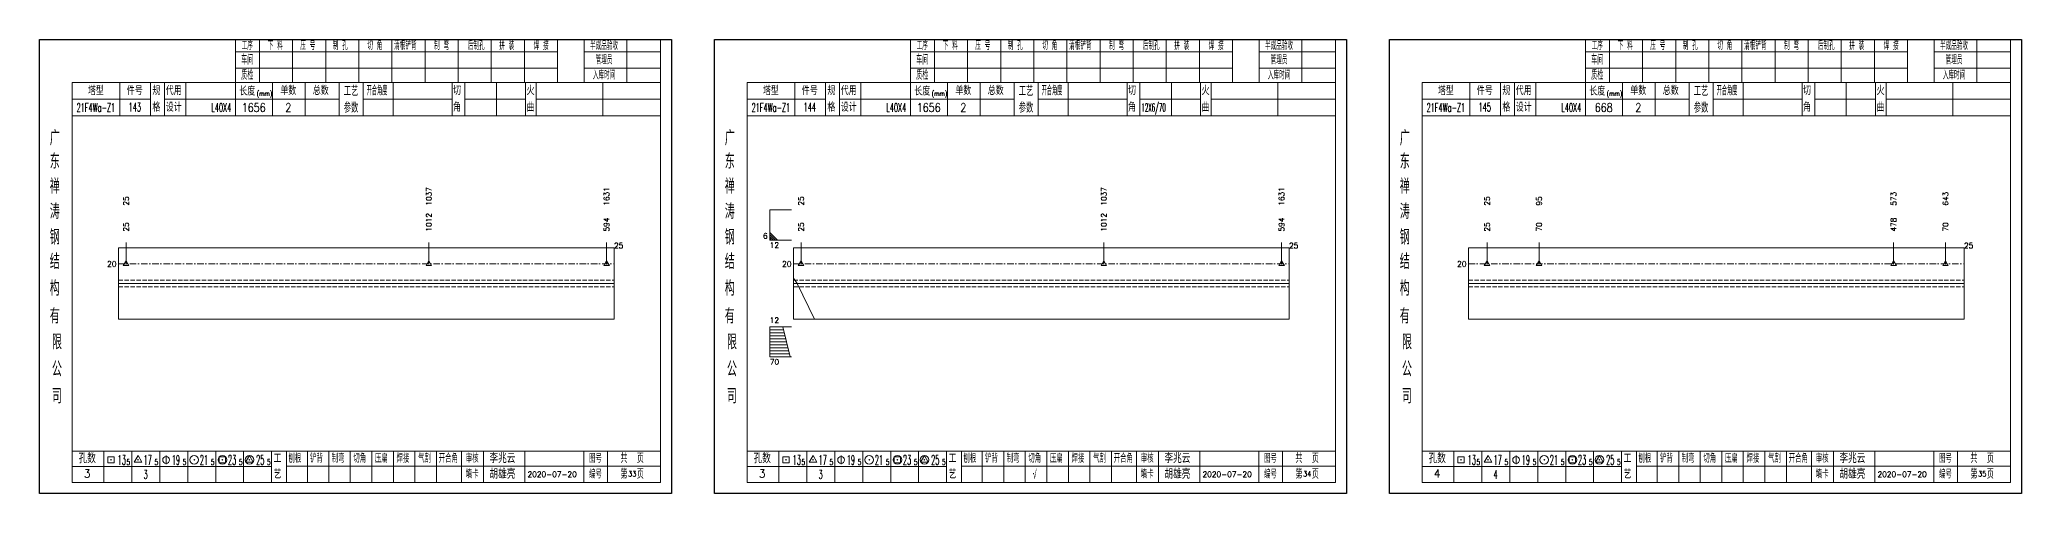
# Model space of a CAD drawing. Extents: x 1310 to 15542, y -76 to 8381.
# Drawn here: x 11505 to 12421, y 5794 to 6004 of the extents above; entities that cross this region are included whole.
import ezdxf
from ezdxf.enums import TextEntityAlignment as Align

# ---------------------------------------------------------------- set-up
doc = ezdxf.new("R2010")
doc.units = 0
doc.header["$MEASUREMENT"] = 0
doc.linetypes.add('一点画线', pattern=[5.2, 3, -1, 0.2, -1])
doc.linetypes.add('虚线', pattern=[2.75, 2, -0.75])
doc.layers.get('0').update_dxf_attribs({"linetype": 'CONTINUOUS', "lineweight": 25})
for name, color, linetype, lineweight in [('1', 7, 'CONTINUOUS', 25), ('4', 7, 'CONTINUOUS', 25), ('5', 7, 'CONTINUOUS', 25)]:
    doc.layers.add(name, color=color, linetype=linetype, lineweight=lineweight)
doc.styles.get("Standard").update_dxf_attribs({"font": 'simplex.shx', "width": 0.7, "height": 3, "bigfont": 'gbhzfs.shx'})

# ---------------------------------------------------------------- blocks, each defined once
blk = doc.blocks.new('孔17.5')
at = {"layer": '5', "color": 7, "linetype": 'Continuous', "lineweight": 13}
for p, q in [((0, 1), (-0.866, -0.5)), ((-0.1, -0.1), (0.1, 0.1)), ((0.1, -0.1), (-0.1, 0.1)), ((0.866, -0.5), (0, 1)), ((-0.866, -0.5), (0.866, -0.5))]:
    blk.add_line(p, q, dxfattribs=at)
blk = doc.blocks.new('CTJGK')
at = {"color": 6, "linetype": 'Continuous'}
for p, q in [((0, 209.97), (292.13, 209.97)), ((0, 0), (0, 209.97)), ((292.13, 209.97), (292.13, 0)), ((292.13, 0), (0, 0))]:
    blk.add_line(p, q, dxfattribs=at)

msp = doc.modelspace()

# ---------------------------------------------------------------- linework, layer by layer
at = {"color": 7, "linetype": 'Continuous', "lineweight": 13}
for p, q in [((11842.212, 5924.824), (11852.212, 5924.824)), ((11842.212, 5910.824), (11842.212, 5924.824)), ((11845.712, 5910.824), (11842.212, 5914.324)), ((11844.837, 5910.824), (11842.212, 5913.449)), ((11843.962, 5910.824), (11842.212, 5912.574)), ((11843.087, 5910.824), (11842.212, 5911.699)), ((11842.212, 5910.824), (11852.212, 5910.824)), ((11544.541, 5899.824), (11544.541, 5909.824)), ((11684.565, 5899.824), (11684.565, 5909.824)), ((11766.753, 5899.824), (11766.753, 5909.824)), ((11856.671, 5899.824), (11856.671, 5909.824)), ((11996.695, 5899.824), (11996.695, 5909.824)), ((12078.883, 5899.824), (12078.883, 5909.824)), ((12173.917, 5899.824), (12173.917, 5909.824)), ((12197.928, 5899.824), (12197.928, 5909.824)), ((12361.886, 5899.824), (12361.886, 5909.824)), ((12385.896, 5899.824), (12385.896, 5909.824)), ((11853.212, 5893.299), (11854.872, 5890.824)), ((11854.872, 5890.824), (11862.897, 5874.324)), ((11842.212, 5870.824), (11852.212, 5870.824)), ((11842.212, 5870.824), (11842.212, 5856.824)), ((11842.212, 5869.424), (11848.562, 5869.424)), ((11842.212, 5868.024), (11848.912, 5868.024)), ((11842.212, 5866.624), (11849.262, 5866.624)), ((11842.212, 5865.224), (11849.612, 5865.224)), ((11848.212, 5870.824), (11851.712, 5856.824)), ((11842.212, 5863.824), (11849.962, 5863.824)), ((11842.212, 5862.424), (11850.312, 5862.424)), ((11842.212, 5861.024), (11850.662, 5861.024)), ((11842.212, 5859.624), (11851.012, 5859.624)), ((11842.212, 5858.224), (11851.362, 5858.224)), ((11842.212, 5856.824), (11852.212, 5856.824))]:
    msp.add_line(p, q, dxfattribs=at)
at = {"color": 7, "linetype": 'Continuous', "lineweight": 18}
for p, q in [((11541.082, 5907.324), (11541.082, 5874.324)), ((11541.082, 5907.324), (11770.212, 5907.324)), ((11770.212, 5907.324), (11770.212, 5874.324)), ((11853.212, 5907.324), (11853.212, 5874.324)), ((11853.212, 5907.324), (12082.342, 5907.324)), ((12082.342, 5907.324), (12082.342, 5874.324)), ((12165.342, 5907.324), (12165.342, 5874.324)), ((12165.342, 5907.324), (12394.472, 5907.324)), ((12394.472, 5907.324), (12394.472, 5874.324)), ((11541.082, 5890.824), (11770.212, 5890.824)), ((11853.212, 5890.824), (12082.342, 5890.824)), ((12165.342, 5890.824), (12394.472, 5890.824))]:
    msp.add_line(p, q, dxfattribs=at)
at = {"color": 3, "linetype": '一点画线', "lineweight": 13}
for p, q in [((11541.082, 5899.824), (11770.212, 5899.824)), ((11853.212, 5899.824), (12082.342, 5899.824)), ((12165.342, 5899.824), (12394.472, 5899.824))]:
    msp.add_line(p, q, dxfattribs=at)
at = {"color": 1, "linetype": '虚线', "lineweight": 18}
for p, q in [((11541.082, 5892.324), (11770.212, 5892.324)), ((11541.082, 5889.324), (11770.212, 5889.324)), ((11853.212, 5892.324), (12082.342, 5892.324)), ((11853.212, 5889.324), (12082.342, 5889.324)), ((12165.342, 5892.324), (12394.472, 5892.324)), ((12165.342, 5889.324), (12394.472, 5889.324))]:
    msp.add_line(p, q, dxfattribs=at)
at = {"layer": '1', "color": 7, "linetype": 'Continuous', "lineweight": 18}
for p, q in [((11541.082, 5874.324), (11770.212, 5874.324)), ((11853.212, 5874.324), (12082.342, 5874.324)), ((12165.342, 5874.324), (12394.472, 5874.324))]:
    msp.add_line(p, q, dxfattribs=at)
at = {"layer": '4', "color": 1, "linetype": 'Continuous', "lineweight": 18}
for p, q in [((11504.582, 6003.651), (11504.582, 5793.681)), ((11796.712, 6003.651), (11504.582, 6003.651)), ((11595.212, 6003.651), (11595.212, 5983.811)), ((11606.242, 6003.651), (11606.242, 5983.791)), ((11621.552, 6003.651), (11621.552, 5983.791)), ((11636.872, 6003.651), (11636.872, 5983.791)), ((11652.182, 6003.651), (11652.182, 5983.791)), ((11667.492, 6003.651), (11667.492, 5983.791)), ((11682.802, 6003.651), (11682.802, 5983.791)), ((11698.122, 6003.651), (11698.122, 5983.791)), ((11713.432, 6003.651), (11713.432, 5983.791)), ((11728.742, 6003.651), (11728.742, 5983.791)), ((11744.052, 6003.651), (11744.052, 5983.811)), ((11744.052, 6003.651), (11744.052, 5983.791)), ((11756.332, 6003.651), (11756.332, 5983.791)), ((11776.082, 6003.651), (11776.082, 5983.791)), ((11791.662, 6003.651), (11791.662, 5983.791)), ((11796.712, 5973.851), (11796.712, 6003.651)), ((11816.712, 6003.651), (11816.712, 5793.681)), ((12108.842, 6003.651), (11816.712, 6003.651)), ((11907.342, 6003.651), (11907.342, 5983.811)), ((11918.372, 6003.651), (11918.372, 5983.791)), ((11933.682, 6003.651), (11933.682, 5983.791)), ((11949.002, 6003.651), (11949.002, 5983.791)), ((11964.312, 6003.651), (11964.312, 5983.791)), ((11979.622, 6003.651), (11979.622, 5983.791)), ((11994.932, 6003.651), (11994.932, 5983.791)), ((12010.252, 6003.651), (12010.252, 5983.791)), ((12025.562, 6003.651), (12025.562, 5983.791)), ((12040.872, 6003.651), (12040.872, 5983.791)), ((12056.182, 6003.651), (12056.182, 5983.811)), ((12056.182, 6003.651), (12056.182, 5983.791)), ((12068.462, 6003.651), (12068.462, 5983.791)), ((12088.212, 6003.651), (12088.212, 5983.791)), ((12103.792, 6003.651), (12103.792, 5983.791)), ((12108.842, 5973.851), (12108.842, 6003.651)), ((12128.842, 6003.651), (12128.842, 5793.681)), ((12420.972, 6003.651), (12128.842, 6003.651)), ((12219.472, 6003.651), (12219.472, 5983.811)), ((12230.502, 6003.651), (12230.502, 5983.791)), ((12245.812, 6003.651), (12245.812, 5983.791)), ((12261.132, 6003.651), (12261.132, 5983.791)), ((12276.442, 6003.651), (12276.442, 5983.791)), ((12291.752, 6003.651), (12291.752, 5983.791)), ((12307.062, 6003.651), (12307.062, 5983.791)), ((12322.382, 6003.651), (12322.382, 5983.791)), ((12337.692, 6003.651), (12337.692, 5983.791)), ((12353.002, 6003.651), (12353.002, 5983.791)), ((12368.312, 6003.651), (12368.312, 5983.811)), ((12368.312, 6003.651), (12368.312, 5983.791)), ((12380.592, 6003.651), (12380.592, 5983.791)), ((12400.342, 6003.651), (12400.342, 5983.791)), ((12415.922, 6003.651), (12415.922, 5983.791)), ((12420.972, 5973.851), (12420.972, 6003.651)), ((11744.052, 5997.921), (11595.212, 5997.921)), ((11791.662, 5997.921), (11756.332, 5997.921)), ((12056.182, 5997.921), (11907.342, 5997.921)), ((12103.792, 5997.921), (12068.462, 5997.921)), ((12368.312, 5997.921), (12219.472, 5997.921)), ((12415.922, 5997.921), (12380.592, 5997.921)), ((11744.052, 5990.441), (11595.212, 5990.441)), ((11791.662, 5990.441), (11756.332, 5990.441)), ((12056.182, 5990.441), (11907.342, 5990.441)), ((12103.792, 5990.441), (12068.462, 5990.441)), ((12368.312, 5990.441), (12219.472, 5990.441)), ((12415.922, 5990.441), (12380.592, 5990.441)), ((11519.592, 5983.791), (11519.592, 5798.731)), ((11791.662, 5983.791), (11519.592, 5983.791)), ((11555.862, 5976.031), (11519.592, 5976.031)), ((11541.712, 5983.801), (11541.712, 5968.381)), ((11555.862, 5968.381), (11555.862, 5983.791)), ((11562.362, 5968.381), (11562.362, 5983.791)), ((11643.082, 5976.081), (11562.362, 5976.081)), ((11572.232, 5983.791), (11572.232, 5968.381)), ((11595.212, 5983.811), (11595.212, 5968.381)), ((11612.332, 5983.791), (11612.332, 5968.381)), ((11627.382, 5983.791), (11627.382, 5968.381)), ((11643.082, 5983.791), (11643.082, 5968.381)), ((11654.142, 5983.791), (11654.142, 5968.381)), ((11654.142, 5976.081), (11695.392, 5976.081)), ((11668.092, 5983.791), (11668.092, 5968.381)), ((11695.392, 5983.791), (11695.392, 5968.381)), ((11701.152, 5983.791), (11701.152, 5968.381)), ((11701.152, 5976.081), (11729.232, 5976.081)), ((11715.772, 5983.791), (11715.772, 5968.381)), ((11729.232, 5983.791), (11729.232, 5968.381)), ((11734.222, 5983.791), (11734.222, 5968.381)), ((11734.222, 5976.081), (11791.842, 5976.081)), ((11764.962, 5983.791), (11764.962, 5968.381)), ((11791.662, 5798.731), (11791.662, 5983.791)), ((11831.722, 5983.791), (11831.722, 5798.731)), ((12103.792, 5983.791), (11831.722, 5983.791)), ((11867.992, 5976.031), (11831.722, 5976.031)), ((11853.842, 5983.801), (11853.842, 5968.381)), ((11867.992, 5968.381), (11867.992, 5983.791)), ((11874.492, 5968.381), (11874.492, 5983.791)), ((11955.212, 5976.081), (11874.492, 5976.081)), ((11884.362, 5983.791), (11884.362, 5968.381)), ((11907.342, 5983.811), (11907.342, 5968.381)), ((11924.462, 5983.791), (11924.462, 5968.381)), ((11939.512, 5983.791), (11939.512, 5968.381)), ((11955.212, 5983.791), (11955.212, 5968.381)), ((11966.272, 5983.791), (11966.272, 5968.381)), ((11966.272, 5976.081), (12007.522, 5976.081)), ((11980.222, 5983.791), (11980.222, 5968.381)), ((12007.522, 5983.791), (12007.522, 5968.381)), ((12013.282, 5983.791), (12013.282, 5968.381)), ((12013.282, 5976.081), (12041.362, 5976.081)), ((12027.902, 5983.791), (12027.902, 5968.381)), ((12041.362, 5983.791), (12041.362, 5968.381)), ((12046.352, 5983.791), (12046.352, 5968.381)), ((12046.352, 5976.081), (12103.972, 5976.081)), ((12077.092, 5983.791), (12077.092, 5968.381)), ((12103.792, 5798.731), (12103.792, 5983.791)), ((12143.852, 5983.791), (12143.852, 5798.731)), ((12415.922, 5983.791), (12143.852, 5983.791)), ((12180.122, 5976.031), (12143.852, 5976.031)), ((12165.972, 5983.801), (12165.972, 5968.381)), ((12180.122, 5968.381), (12180.122, 5983.791)), ((12186.622, 5968.381), (12186.622, 5983.791)), ((12267.342, 5976.081), (12186.622, 5976.081)), ((12196.492, 5983.791), (12196.492, 5968.381)), ((12219.472, 5983.811), (12219.472, 5968.381)), ((12236.592, 5983.791), (12236.592, 5968.381)), ((12251.642, 5983.791), (12251.642, 5968.381)), ((12267.342, 5983.791), (12267.342, 5968.381)), ((12278.402, 5983.791), (12278.402, 5968.381)), ((12278.402, 5976.081), (12319.652, 5976.081)), ((12292.352, 5983.791), (12292.352, 5968.381)), ((12319.652, 5983.791), (12319.652, 5968.381)), ((12325.412, 5983.791), (12325.412, 5968.381)), ((12325.412, 5976.081), (12353.492, 5976.081)), ((12340.032, 5983.791), (12340.032, 5968.381)), ((12353.492, 5983.791), (12353.492, 5968.381)), ((12358.482, 5983.791), (12358.482, 5968.381)), ((12358.482, 5976.081), (12416.102, 5976.081)), ((12389.222, 5983.791), (12389.222, 5968.381)), ((12415.922, 5798.731), (12415.922, 5983.791)), ((11791.842, 5968.381), (11519.592, 5968.381)), ((11796.712, 5793.681), (11796.712, 5973.851)), ((12103.972, 5968.381), (11831.722, 5968.381)), ((12108.842, 5793.681), (12108.842, 5973.851)), ((12416.102, 5968.381), (12143.852, 5968.381)), ((12420.972, 5793.681), (12420.972, 5973.851)), ((11519.592, 5813.261), (11791.662, 5813.261)), ((11534.282, 5813.261), (11534.282, 5798.731)), ((11547.212, 5798.731), (11547.212, 5813.261)), ((11560.142, 5813.261), (11560.142, 5798.731)), ((11573.062, 5798.731), (11573.062, 5813.261)), ((11585.992, 5813.261), (11585.992, 5798.731)), ((11598.922, 5798.731), (11598.922, 5813.261)), ((11611.842, 5798.731), (11611.842, 5813.261)), ((11618.712, 5798.731), (11618.712, 5813.261)), ((11628.372, 5798.731), (11628.372, 5813.261)), ((11638.312, 5798.731), (11638.312, 5813.261)), ((11648.252, 5798.731), (11648.252, 5813.261)), ((11658.202, 5798.731), (11658.202, 5813.261)), ((11668.142, 5798.731), (11668.142, 5813.261)), ((11678.082, 5798.731), (11678.082, 5813.261)), ((11688.032, 5798.731), (11688.032, 5813.261)), ((11699.672, 5798.731), (11699.672, 5813.261)), ((11709.822, 5798.731), (11709.822, 5813.261)), ((11728.882, 5798.731), (11728.882, 5813.261)), ((11756.262, 5798.731), (11756.262, 5813.261)), ((11767.222, 5798.731), (11767.222, 5813.261)), ((11831.722, 5813.261), (12103.792, 5813.261)), ((11846.412, 5813.261), (11846.412, 5798.731)), ((11859.342, 5798.731), (11859.342, 5813.261)), ((11872.272, 5813.261), (11872.272, 5798.731)), ((11885.192, 5798.731), (11885.192, 5813.261)), ((11898.122, 5813.261), (11898.122, 5798.731)), ((11911.052, 5798.731), (11911.052, 5813.261)), ((11923.972, 5798.731), (11923.972, 5813.261)), ((11930.842, 5798.731), (11930.842, 5813.261)), ((11940.502, 5798.731), (11940.502, 5813.261)), ((11950.442, 5798.731), (11950.442, 5813.261)), ((11960.382, 5798.731), (11960.382, 5813.261)), ((11970.332, 5798.731), (11970.332, 5813.261)), ((11980.272, 5798.731), (11980.272, 5813.261)), ((11990.212, 5798.731), (11990.212, 5813.261)), ((12000.162, 5798.731), (12000.162, 5813.261)), ((12011.802, 5798.731), (12011.802, 5813.261)), ((12021.952, 5798.731), (12021.952, 5813.261)), ((12041.012, 5798.731), (12041.012, 5813.261)), ((12068.392, 5798.731), (12068.392, 5813.261)), ((12079.352, 5798.731), (12079.352, 5813.261)), ((12143.852, 5813.261), (12415.922, 5813.261)), ((12158.542, 5813.261), (12158.542, 5798.731)), ((12171.472, 5798.731), (12171.472, 5813.261)), ((12184.402, 5813.261), (12184.402, 5798.731)), ((12197.322, 5798.731), (12197.322, 5813.261)), ((12210.252, 5813.261), (12210.252, 5798.731)), ((12223.182, 5798.731), (12223.182, 5813.261)), ((12236.102, 5798.731), (12236.102, 5813.261)), ((12242.972, 5798.731), (12242.972, 5813.261)), ((12252.632, 5798.731), (12252.632, 5813.261)), ((12262.572, 5798.731), (12262.572, 5813.261)), ((12272.512, 5798.731), (12272.512, 5813.261)), ((12282.462, 5798.731), (12282.462, 5813.261)), ((12292.402, 5798.731), (12292.402, 5813.261)), ((12302.342, 5798.731), (12302.342, 5813.261)), ((12312.292, 5798.731), (12312.292, 5813.261)), ((12323.932, 5798.731), (12323.932, 5813.261)), ((12334.082, 5798.731), (12334.082, 5813.261)), ((12353.142, 5798.731), (12353.142, 5813.261)), ((12380.522, 5798.731), (12380.522, 5813.261)), ((12391.482, 5798.731), (12391.482, 5813.261)), ((11611.842, 5806.131), (11519.592, 5806.131)), ((11618.672, 5806.291), (11791.662, 5806.291)), ((11923.972, 5806.131), (11831.722, 5806.131)), ((11930.802, 5806.291), (12103.792, 5806.291)), ((12236.102, 5806.131), (12143.852, 5806.131)), ((12242.932, 5806.291), (12415.922, 5806.291)), ((11504.582, 5793.681), (11796.712, 5793.681)), ((11519.592, 5798.731), (11791.662, 5798.731)), ((11816.712, 5793.681), (12108.842, 5793.681)), ((11831.722, 5798.731), (12103.792, 5798.731)), ((12128.842, 5793.681), (12420.972, 5793.681)), ((12143.852, 5798.731), (12415.922, 5798.731))]:
    msp.add_line(p, q, dxfattribs=at)
at = {"layer": '4', "color": 7, "linetype": 'Continuous', "lineweight": 13}
for p, q in [((11536.168, 5807.767), (11536.168, 5810.595)), ((11536.168, 5810.595), (11538.996, 5810.595)), ((11538.996, 5810.595), (11538.996, 5807.767)), ((11550.082, 5811.181), (11548.35, 5808.181)), ((11551.814, 5808.181), (11550.082, 5811.181)), ((11563.082, 5811.181), (11563.082, 5807.181)), ((11587.668, 5807.767), (11587.668, 5810.595)), ((11587.668, 5810.595), (11590.496, 5810.595)), ((11590.496, 5810.595), (11590.496, 5807.767)), ((11601.582, 5811.181), (11599.85, 5808.181)), ((11603.314, 5808.181), (11601.582, 5811.181)), ((11848.298, 5807.767), (11848.298, 5810.595)), ((11848.298, 5810.595), (11851.126, 5810.595)), ((11851.126, 5810.595), (11851.126, 5807.767)), ((11862.212, 5811.181), (11860.48, 5808.181)), ((11863.944, 5808.181), (11862.212, 5811.181)), ((11875.212, 5811.181), (11875.212, 5807.181)), ((11899.798, 5807.767), (11899.798, 5810.595)), ((11899.798, 5810.595), (11902.626, 5810.595)), ((11902.626, 5810.595), (11902.626, 5807.767)), ((11913.712, 5811.181), (11911.98, 5808.181)), ((11915.444, 5808.181), (11913.712, 5811.181)), ((12160.428, 5807.767), (12160.428, 5810.595)), ((12160.428, 5810.595), (12163.256, 5810.595)), ((12163.256, 5810.595), (12163.256, 5807.767)), ((12174.342, 5811.181), (12172.61, 5808.181)), ((12176.074, 5808.181), (12174.342, 5811.181)), ((12187.342, 5811.181), (12187.342, 5807.181)), ((12211.928, 5807.767), (12211.928, 5810.595)), ((12211.928, 5810.595), (12214.756, 5810.595)), ((12214.756, 5810.595), (12214.756, 5807.767)), ((12225.842, 5811.181), (12224.11, 5808.181)), ((12227.574, 5808.181), (12225.842, 5811.181)), ((11538.996, 5807.767), (11536.168, 5807.767)), ((11537.382, 5808.981), (11537.782, 5809.381)), ((11537.782, 5808.981), (11537.382, 5809.381)), ((11548.35, 5808.181), (11551.814, 5808.181)), ((11549.882, 5808.981), (11550.282, 5809.381)), ((11550.282, 5808.981), (11549.882, 5809.381)), ((11575.882, 5808.981), (11576.282, 5809.381)), ((11576.282, 5808.981), (11575.882, 5809.381)), ((11590.496, 5807.767), (11587.668, 5807.767)), ((11588.882, 5808.981), (11589.282, 5809.381)), ((11589.282, 5808.981), (11588.882, 5809.381)), ((11599.85, 5808.181), (11603.314, 5808.181)), ((11601.382, 5808.981), (11601.782, 5809.381)), ((11601.782, 5808.981), (11601.382, 5809.381)), ((11851.126, 5807.767), (11848.298, 5807.767)), ((11849.512, 5808.981), (11849.912, 5809.381)), ((11849.912, 5808.981), (11849.512, 5809.381)), ((11860.48, 5808.181), (11863.944, 5808.181)), ((11862.012, 5808.981), (11862.412, 5809.381)), ((11862.412, 5808.981), (11862.012, 5809.381)), ((11888.012, 5808.981), (11888.412, 5809.381)), ((11888.412, 5808.981), (11888.012, 5809.381)), ((11902.626, 5807.767), (11899.798, 5807.767)), ((11901.012, 5808.981), (11901.412, 5809.381)), ((11901.412, 5808.981), (11901.012, 5809.381)), ((11911.98, 5808.181), (11915.444, 5808.181)), ((11913.512, 5808.981), (11913.912, 5809.381)), ((11913.912, 5808.981), (11913.512, 5809.381)), ((12163.256, 5807.767), (12160.428, 5807.767)), ((12161.642, 5808.981), (12162.042, 5809.381)), ((12162.042, 5808.981), (12161.642, 5809.381)), ((12172.61, 5808.181), (12176.074, 5808.181)), ((12174.142, 5808.981), (12174.542, 5809.381)), ((12174.542, 5808.981), (12174.142, 5809.381)), ((12200.142, 5808.981), (12200.542, 5809.381)), ((12200.542, 5808.981), (12200.142, 5809.381)), ((12214.756, 5807.767), (12211.928, 5807.767)), ((12213.142, 5808.981), (12213.542, 5809.381)), ((12213.542, 5808.981), (12213.142, 5809.381)), ((12224.11, 5808.181), (12227.574, 5808.181)), ((12225.642, 5808.981), (12226.042, 5809.381)), ((12226.042, 5808.981), (12225.642, 5809.381))]:
    msp.add_line(p, q, dxfattribs=at)
for centre, radius in [((11563.082, 5809.181), 1.6), ((11576.082, 5809.181), 2), ((11589.082, 5809.181), 2), ((11601.582, 5809.181), 2), ((11875.212, 5809.181), 1.6), ((11888.212, 5809.181), 2), ((11901.212, 5809.181), 2), ((11913.712, 5809.181), 2), ((12187.342, 5809.181), 1.6), ((12200.342, 5809.181), 2), ((12213.342, 5809.181), 2), ((12225.842, 5809.181), 2)]:
    msp.add_circle(centre, radius, dxfattribs=at)

# ---------------------------------------------------------------- block references
at = {"color": 0, "linetype": 'Continuous'}
for p in [(11504.582, 5793.681), (11816.712, 5793.681), (12128.842, 5793.681)]:
    msp.add_blockref('CTJGK', p, dxfattribs=at)
at = {"color": 8, "linetype": 'Continuous', "lineweight": 9, "xscale": 1.5, "yscale": 1.5, "zscale": 1.5}
for p in [(11544.541, 5899.824), (11684.565, 5899.824), (11766.753, 5899.824), (11856.671, 5899.824), (11996.695, 5899.824), (12078.883, 5899.824), (12173.917, 5899.824), (12197.928, 5899.824), (12361.886, 5899.824), (12385.896, 5899.824)]:
    msp.add_blockref('孔17.5', p, dxfattribs=at)

# ---------------------------------------------------------------- texts
at = {"color": 7, "linetype": 'Continuous', "lineweight": 13}
for s, p in [('25', (11544.541, 5926.824)), ('1037', (11684.565, 5926.824)), ('1631', (11766.753, 5926.824)), ('25', (11856.671, 5926.824)), ('1037', (11996.695, 5926.824)), ('1631', (12078.883, 5926.824)), ('25', (12173.917, 5926.824)), ('95', (12197.928, 5926.824)), ('573', (12361.886, 5926.824)), ('643', (12385.896, 5926.824))]:
    msp.add_text(s, height=2.5, rotation=90, dxfattribs=at).set_placement(p, align=Align.MIDDLE_LEFT)
at = {"color": 8, "linetype": 'Continuous', "lineweight": 9}
for s, p in [('1012', (11684.565, 5914.824)), ('594', (11766.753, 5914.824)), ('1012', (11996.695, 5914.824)), ('594', (12078.883, 5914.824)), ('478', (12361.886, 5914.824)), ('25', (11544.541, 5914.824)), ('25', (11856.671, 5914.824)), ('25', (12173.917, 5914.824)), ('70', (12197.928, 5914.824)), ('70', (12385.896, 5914.824))]:
    msp.add_text(s, height=2.5, rotation=90, dxfattribs=at).set_placement(p, align=Align.MIDDLE_LEFT)
at = {"color": 7, "linetype": 'Continuous', "lineweight": 13}
msp.add_text('6', height=2.5, dxfattribs=at).set_placement((11841.212, 5910.824), align=Align.BOTTOM_RIGHT)
for p in [(11770.212, 5908.324), (12082.342, 5908.324), (12394.472, 5908.324)]:
    msp.add_text('25', height=2.5, dxfattribs=at).set_placement(p, align=Align.MIDDLE_LEFT)
for s, p in [('12', (11842.212, 5909.824)), ('70', (11842.212, 5855.824))]:
    msp.add_text(s, height=2.5, dxfattribs=at).set_placement(p, align=Align.TOP_LEFT)
for p in [(11540.082, 5899.824), (11852.212, 5899.824), (12164.342, 5899.824)]:
    msp.add_text('20', height=2.5, dxfattribs=at).set_placement(p, align=Align.MIDDLE_RIGHT)
msp.add_text('12', height=2.5, dxfattribs=at).set_placement((11842.212, 5871.824), align=Align.BOTTOM_LEFT)
at = {"layer": '4', "color": 1, "linetype": 'Continuous', "lineweight": 25}
for s, height, width, p in [('工序', 3.7, 0.7, (11600.582, 6000.781)), ('下 料', 3.7, 0.7, (11613.582, 6000.781)), ('压 号', 3.7, 0.7, (11628.582, 6000.781)), ('制 孔', 3.7, 0.7, (11643.582, 6000.781)), ('切 角', 3.7, 0.7, (11659.582, 6000.781)), ('清根铲背 ', 3.7, 0.7, (11674.582, 6000.781)), (' 制 弯', 3.7, 0.7, (11689.582, 6000.781)), (' 后制孔', 3.7, 0.7, (11705.582, 6000.781)), ('拼 装', 3.7, 0.7, (11720.582, 6000.781)), (' 焊 接', 3.7, 0.7, (11735.582, 6000.781)), ('半成品验收', 3.7, 0.7, (11765.582, 6000.781)), ('工序', 3.7, 0.7, (11912.712, 6000.781)), ('下 料', 3.7, 0.7, (11925.712, 6000.781)), ('压 号', 3.7, 0.7, (11940.712, 6000.781)), ('制 孔', 3.7, 0.7, (11955.712, 6000.781)), ('切 角', 3.7, 0.7, (11971.712, 6000.781)), ('清根铲背 ', 3.7, 0.7, (11986.712, 6000.781)), (' 制 弯', 3.7, 0.7, (12001.712, 6000.781)), (' 后制孔', 3.7, 0.7, (12017.712, 6000.781)), ('拼 装', 3.7, 0.7, (12032.712, 6000.781)), (' 焊 接', 3.7, 0.7, (12047.712, 6000.781)), ('半成品验收', 3.7, 0.7, (12077.712, 6000.781)), ('工序', 3.7, 0.7, (12224.842, 6000.781)), ('下 料', 3.7, 0.7, (12237.842, 6000.781)), ('压 号', 3.7, 0.7, (12252.842, 6000.781)), ('制 孔', 3.7, 0.7, (12267.842, 6000.781)), ('切 角', 3.7, 0.7, (12283.842, 6000.781)), ('清根铲背 ', 3.7, 0.7, (12298.842, 6000.781)), (' 制 弯', 3.7, 0.7, (12313.842, 6000.781)), (' 后制孔', 3.7, 0.7, (12329.842, 6000.781)), ('拼 装', 3.7, 0.7, (12344.842, 6000.781)), (' 焊 接', 3.7, 0.7, (12359.842, 6000.781)), ('半成品验收', 3.7, 0.7, (12389.842, 6000.781)), ('车间', 4, 0.7, (11600.582, 5994.181)), ('管理员', 3.7, 0.7, (11765.582, 5994.181)), ('车间', 4, 0.7, (11912.712, 5994.181)), ('管理员', 3.7, 0.7, (12077.712, 5994.181)), ('车间', 4, 0.7, (12224.842, 5994.181)), ('管理员', 3.7, 0.7, (12389.842, 5994.181)), ('质检', 4, 0.7, (11600.582, 5987.121)), ('入库时间', 3.7, 0.7, (11765.582, 5987.121)), ('质检', 4, 0.7, (11912.712, 5987.121)), ('入库时间', 3.7, 0.7, (12077.712, 5987.121)), ('质检', 4, 0.7, (12224.842, 5987.121)), ('入库时间', 3.7, 0.7, (12389.842, 5987.121)), ('(mm)', 2.24, 0.7, (11608.582, 5978.681)), ('参数', 4.8, 0.7, (11648.582, 5972.231)), ('工艺', 4.8, 0.7, (11648.582, 5979.941)), ('开合角度', 4, 0.6, (11660.582, 5979.941)), ('(mm)', 2.24, 0.7, (11920.712, 5978.681)), ('参数', 4.8, 0.7, (11960.712, 5972.231)), ('工艺', 4.8, 0.7, (11960.712, 5979.941)), ('开合角度', 4, 0.6, (11972.712, 5979.941)), ('(mm)', 2.24, 0.7, (12232.842, 5978.681)), ('参数', 4.8, 0.7, (12272.842, 5972.231)), ('工艺', 4.8, 0.7, (12272.842, 5979.941)), ('开合角度', 4, 0.6, (12284.842, 5979.941)), ('21F4Wa-Z1', 4, 0.5, (11530.582, 5972.201)), ('143', 4, 0.5, (11548.582, 5972.451)), ('L40X4', 4, 0.5, (11588.582, 5972.181)), ('1656', 4, 0.8, (11603.582, 5972.231)), ('2', 4, 0.8, (11619.582, 5972.231)), ('21F4Wa-Z1', 4, 0.5, (11842.712, 5972.201)), ('144', 4, 0.5, (11860.712, 5972.451)), ('L40X4', 4, 0.5, (11900.712, 5972.181)), ('1656', 4, 0.8, (11915.712, 5972.231)), ('2', 4, 0.8, (11931.712, 5972.231)), ('12X6/70', 3.8, 0.4, (12019.712, 5972.231)), ('21F4Wa-Z1', 4, 0.5, (12154.842, 5972.201)), ('145', 4, 0.5, (12172.842, 5972.451)), ('L40X4', 4, 0.5, (12212.842, 5972.181)), ('668', 4, 0.8, (12227.842, 5972.231)), ('2', 4, 0.8, (12243.842, 5972.231)), ('广', 6.96, 0.7, (11511.582, 5958.151)), ('广', 6.96, 0.7, (11823.712, 5958.151)), ('广', 6.96, 0.7, (12135.842, 5958.151)), ('东', 6.96, 0.7, (11511.582, 5947.361)), ('东', 6.96, 0.7, (11823.712, 5947.361)), ('东', 6.96, 0.7, (12135.842, 5947.361)), ('禅', 6.96, 0.7, (11511.582, 5935.771)), ('禅', 6.96, 0.7, (11823.712, 5935.771)), ('禅', 6.96, 0.7, (12135.842, 5935.771)), ('涛', 6.96, 0.7, (11511.582, 5924.171)), ('涛', 6.96, 0.7, (11823.712, 5924.171)), ('涛', 6.96, 0.7, (12135.842, 5924.171)), ('钢', 6.96, 0.7, (11511.582, 5912.281)), ('钢', 6.96, 0.7, (11823.712, 5912.281)), ('钢', 6.96, 0.7, (12135.842, 5912.281)), ('结', 6.96, 0.7, (11511.582, 5900.971)), ('结', 6.96, 0.7, (11823.712, 5900.971)), ('结', 6.96, 0.7, (12135.842, 5900.971)), ('构', 6.96, 0.7, (11511.582, 5888.591)), ('构', 6.96, 0.7, (11823.712, 5888.591)), ('构', 6.96, 0.7, (12135.842, 5888.591)), ('有', 6.96, 0.7, (11511.582, 5875.781)), ('有', 6.96, 0.7, (11823.712, 5875.781)), ('有', 6.96, 0.7, (12135.842, 5875.781)), ('限', 6.96, 0.7, (11512.582, 5863.781)), ('限', 6.96, 0.7, (11824.712, 5863.781)), ('限', 6.96, 0.7, (12136.842, 5863.781)), ('公', 6.96, 0.7, (11512.582, 5851.241)), ('公', 6.96, 0.7, (11824.712, 5851.241)), ('公', 6.96, 0.7, (12136.842, 5851.241)), ('司', 6.96, 0.7, (11512.582, 5838.761)), ('司', 6.96, 0.7, (11824.712, 5838.761)), ('司', 6.96, 0.7, (12136.842, 5838.761)), ('13', 4.47, 0.5, (11542.582, 5809.181)), ('17', 4.47, 0.5, (11554.582, 5809.181)), ('19', 4.47, 0.5, (11567.582, 5809.181)), ('21', 4.47, 0.5, (11580.582, 5809.181)), ('23', 4.47, 0.5, (11593.582, 5809.181)), ('25', 4.47, 0.5, (11606.582, 5809.181)), ('刨根', 3.7, 0.8, (11622.582, 5809.781)), ('铲背', 3.7, 0.8, (11632.582, 5809.781)), ('制弯', 3.7, 0.8, (11642.582, 5809.781)), ('切角', 3.7, 0.8, (11652.582, 5809.781)), ('压扁', 3.7, 0.8, (11662.582, 5809.781)), ('焊接', 3.7, 0.8, (11672.582, 5809.781)), ('气割', 3.7, 0.8, (11682.582, 5809.781)), ('开合角', 3.7, 0.8, (11693.582, 5809.781)), ('审核', 3.7, 0.8, (11704.582, 5809.781)), ('图号', 3.7, 0.8, (11761.582, 5809.781)), ('共  页', 4, 0.8, (11778.582, 5809.781)), ('13', 4.47, 0.5, (11854.712, 5809.181)), ('17', 4.47, 0.5, (11866.712, 5809.181)), ('19', 4.47, 0.5, (11879.712, 5809.181)), ('21', 4.47, 0.5, (11892.712, 5809.181)), ('23', 4.47, 0.5, (11905.712, 5809.181)), ('25', 4.47, 0.5, (11918.712, 5809.181)), ('刨根', 3.7, 0.8, (11934.712, 5809.781)), ('铲背', 3.7, 0.8, (11944.712, 5809.781)), ('制弯', 3.7, 0.8, (11954.712, 5809.781)), ('切角', 3.7, 0.8, (11964.712, 5809.781)), ('压扁', 3.7, 0.8, (11974.712, 5809.781)), ('焊接', 3.7, 0.8, (11984.712, 5809.781)), ('气割', 3.7, 0.8, (11994.712, 5809.781)), ('开合角', 3.7, 0.8, (12005.712, 5809.781)), ('审核', 3.7, 0.8, (12016.712, 5809.781)), ('图号', 3.7, 0.8, (12073.712, 5809.781)), ('共  页', 4, 0.8, (12090.712, 5809.781)), ('13', 4.47, 0.5, (12166.842, 5809.181)), ('17', 4.47, 0.5, (12178.842, 5809.181)), ('19', 4.47, 0.5, (12191.842, 5809.181)), ('21', 4.47, 0.5, (12204.842, 5809.181)), ('23', 4.47, 0.5, (12217.842, 5809.181)), ('25', 4.47, 0.5, (12230.842, 5809.181)), ('刨根', 3.7, 0.8, (12246.842, 5809.781)), ('铲背', 3.7, 0.8, (12256.842, 5809.781)), ('制弯', 3.7, 0.8, (12266.842, 5809.781)), ('切角', 3.7, 0.8, (12276.842, 5809.781)), ('压扁', 3.7, 0.8, (12286.842, 5809.781)), ('焊接', 3.7, 0.8, (12296.842, 5809.781)), ('气割', 3.7, 0.8, (12306.842, 5809.781)), ('开合角', 3.7, 0.8, (12317.842, 5809.781)), ('审核', 3.7, 0.8, (12328.842, 5809.781)), ('图号', 3.7, 0.8, (12385.842, 5809.781)), ('共  页', 4, 0.8, (12402.842, 5809.781)), ('5', 2.68, 0.6, (11545.582, 5808.181)), ('3', 4, 0.5, (11553.582, 5802.431)), ('5', 2.68, 0.6, (11558.582, 5808.181)), ('5', 2.68, 0.6, (11571.582, 5808.181)), ('5', 2.68, 0.6, (11584.582, 5808.181)), ('5', 2.68, 0.6, (11597.582, 5808.181)), ('5', 2.68, 0.6, (11610.582, 5808.181)), ('填卡', 3.7, 0.8, (11704.582, 5802.511)), ('编号', 3.7, 0.8, (11761.582, 5802.511)), ('第  页', 4, 0.8, (11778.582, 5802.511)), ('5', 2.68, 0.6, (11857.712, 5808.181)), ('3', 4, 0.5, (11865.712, 5802.431)), ('5', 2.68, 0.6, (11870.712, 5808.181)), ('5', 2.68, 0.6, (11883.712, 5808.181)), ('5', 2.68, 0.6, (11896.712, 5808.181)), ('5', 2.68, 0.6, (11909.712, 5808.181)), ('5', 2.68, 0.6, (11922.712, 5808.181)), ('√', 4, 0.6, (11964.712, 5802.511)), ('填卡', 3.7, 0.8, (12016.712, 5802.511)), ('编号', 3.7, 0.8, (12073.712, 5802.511)), ('第  页', 4, 0.8, (12090.712, 5802.511)), ('5', 2.68, 0.6, (12169.842, 5808.181)), ('4', 4, 0.5, (12177.842, 5802.431)), ('5', 2.68, 0.6, (12182.842, 5808.181)), ('5', 2.68, 0.6, (12195.842, 5808.181)), ('5', 2.68, 0.6, (12208.842, 5808.181)), ('5', 2.68, 0.6, (12221.842, 5808.181)), ('5', 2.68, 0.6, (12234.842, 5808.181)), ('填卡', 3.7, 0.8, (12328.842, 5802.511)), ('编号', 3.7, 0.8, (12385.842, 5802.511)), ('第  页', 4, 0.8, (12402.842, 5802.511))]:
    msp.add_text(s, height=height, dxfattribs=dict(at, width=width)).set_placement(p, align=Align.MIDDLE_CENTER)
for s, height, p in [('塔型', 3.7, (11530.582, 5979.911)), ('件号', 3.7, (11548.582, 5979.911)), ('规', 3.7, (11558.582, 5979.941)), ('代用', 3.7, (11566.582, 5979.941)), ('长度', 3.7, (11600.582, 5979.681)), ('单数', 3.7, (11619.582, 5979.941)), ('总数', 3.7, (11634.582, 5979.941)), ('切', 3.7, (11697.582, 5979.941)), ('火', 3.7, (11731.582, 5979.941)), ('塔型', 3.7, (11842.712, 5979.911)), ('件号', 3.7, (11860.712, 5979.911)), ('规', 3.7, (11870.712, 5979.941)), ('代用', 3.7, (11878.712, 5979.941)), ('长度', 3.7, (11912.712, 5979.681)), ('单数', 3.7, (11931.712, 5979.941)), ('总数', 3.7, (11946.712, 5979.941)), ('切', 3.7, (12009.712, 5979.941)), ('火', 3.7, (12043.712, 5979.941)), ('塔型', 3.7, (12154.842, 5979.911)), ('件号', 3.7, (12172.842, 5979.911)), ('规', 3.7, (12182.842, 5979.941)), ('代用', 3.7, (12190.842, 5979.941)), ('长度', 3.7, (12224.842, 5979.681)), ('单数', 3.7, (12243.842, 5979.941)), ('总数', 3.7, (12258.842, 5979.941)), ('切', 3.7, (12321.842, 5979.941)), ('火', 3.7, (12355.842, 5979.941)), ('格', 3.7, (11558.582, 5972.231)), ('设计', 3.7, (11566.582, 5972.231)), ('角', 3.7, (11697.582, 5972.231)), ('曲', 3.7, (11731.582, 5972.231)), ('格', 3.7, (11870.712, 5972.231)), ('设计', 3.7, (11878.712, 5972.231)), ('角', 3.7, (12009.712, 5972.231)), ('曲', 3.7, (12043.712, 5972.231)), ('格', 3.7, (12182.842, 5972.231)), ('设计', 3.7, (12190.842, 5972.231)), ('角', 3.7, (12321.842, 5972.231)), ('曲', 3.7, (12355.842, 5972.231)), ('孔数', 4, (11526.582, 5809.701)), ('工', 3.7, (11614.582, 5809.781)), ('李兆云', 4, (11718.582, 5809.781)), ('孔数', 4, (11838.712, 5809.701)), ('工', 3.7, (11926.712, 5809.781)), ('李兆云', 4, (12030.712, 5809.781)), ('孔数', 4, (12150.842, 5809.701)), ('工', 3.7, (12238.842, 5809.781)), ('李兆云', 4, (12342.842, 5809.781)), ('3', 3.7, (11526.582, 5802.871)), ('艺', 3.7, (11614.582, 5802.431)), ('胡雄亮', 4, (11718.582, 5802.511)), ('2020-07-20', 2.5, (11741.582, 5802.511)), ('3', 3.7, (11838.712, 5802.871)), ('艺', 3.7, (11926.712, 5802.431)), ('胡雄亮', 4, (12030.712, 5802.511)), ('2020-07-20', 2.5, (12053.712, 5802.511)), ('4', 3.7, (12150.842, 5802.871)), ('艺', 3.7, (12238.842, 5802.431)), ('胡雄亮', 4, (12342.842, 5802.511)), ('2020-07-20', 2.5, (12365.842, 5802.511))]:
    msp.add_text(s, height=height, dxfattribs=at).set_placement(p, align=Align.MIDDLE_CENTER)
at = {"layer": '4', "color": 6, "linetype": 'Continuous', "lineweight": 25, "width": 0.8}
for s, p in [('33', (11778.607, 5802.739)), ('34', (12090.737, 5802.739)), ('35', (12402.867, 5802.739))]:
    msp.add_text(s, height=2.5, dxfattribs=at).set_placement(p, align=Align.MIDDLE_CENTER)

doc.saveas('drawing.dxf')
